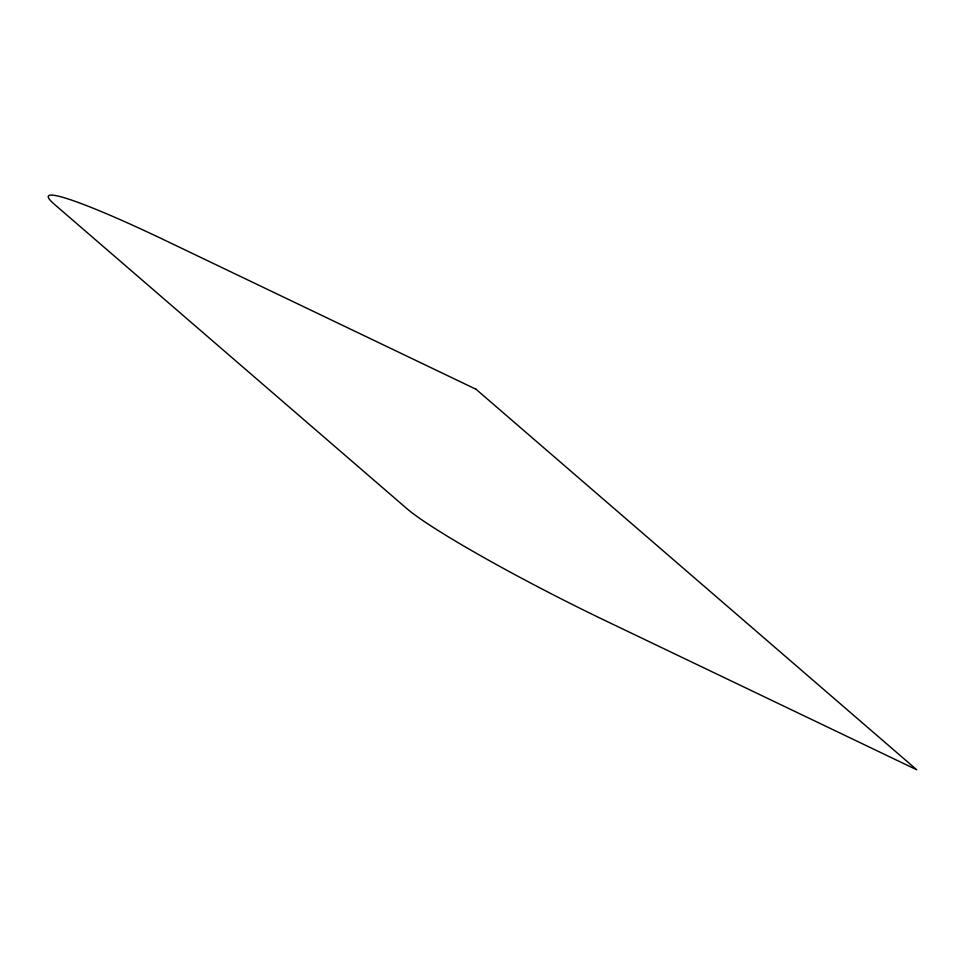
<?xml version="1.0" encoding="UTF-8"?>
<svg xmlns="http://www.w3.org/2000/svg" width="965" height="965" viewBox="0 0 965 965"><rect width="100%" height="100%" fill="white"/><g stroke="black" fill="none" stroke-linecap="round" stroke-linejoin="round"><path stroke-width="1.45" d="M476.01 389.245L165.534 240.562A181.118 14.523 27.1 0 0 54.366 204.266L406.965 508.712A181.118 14.523 27.1 0 0 606.273 621.11L916.75 769.793L476.01 389.245"/></g></svg>
